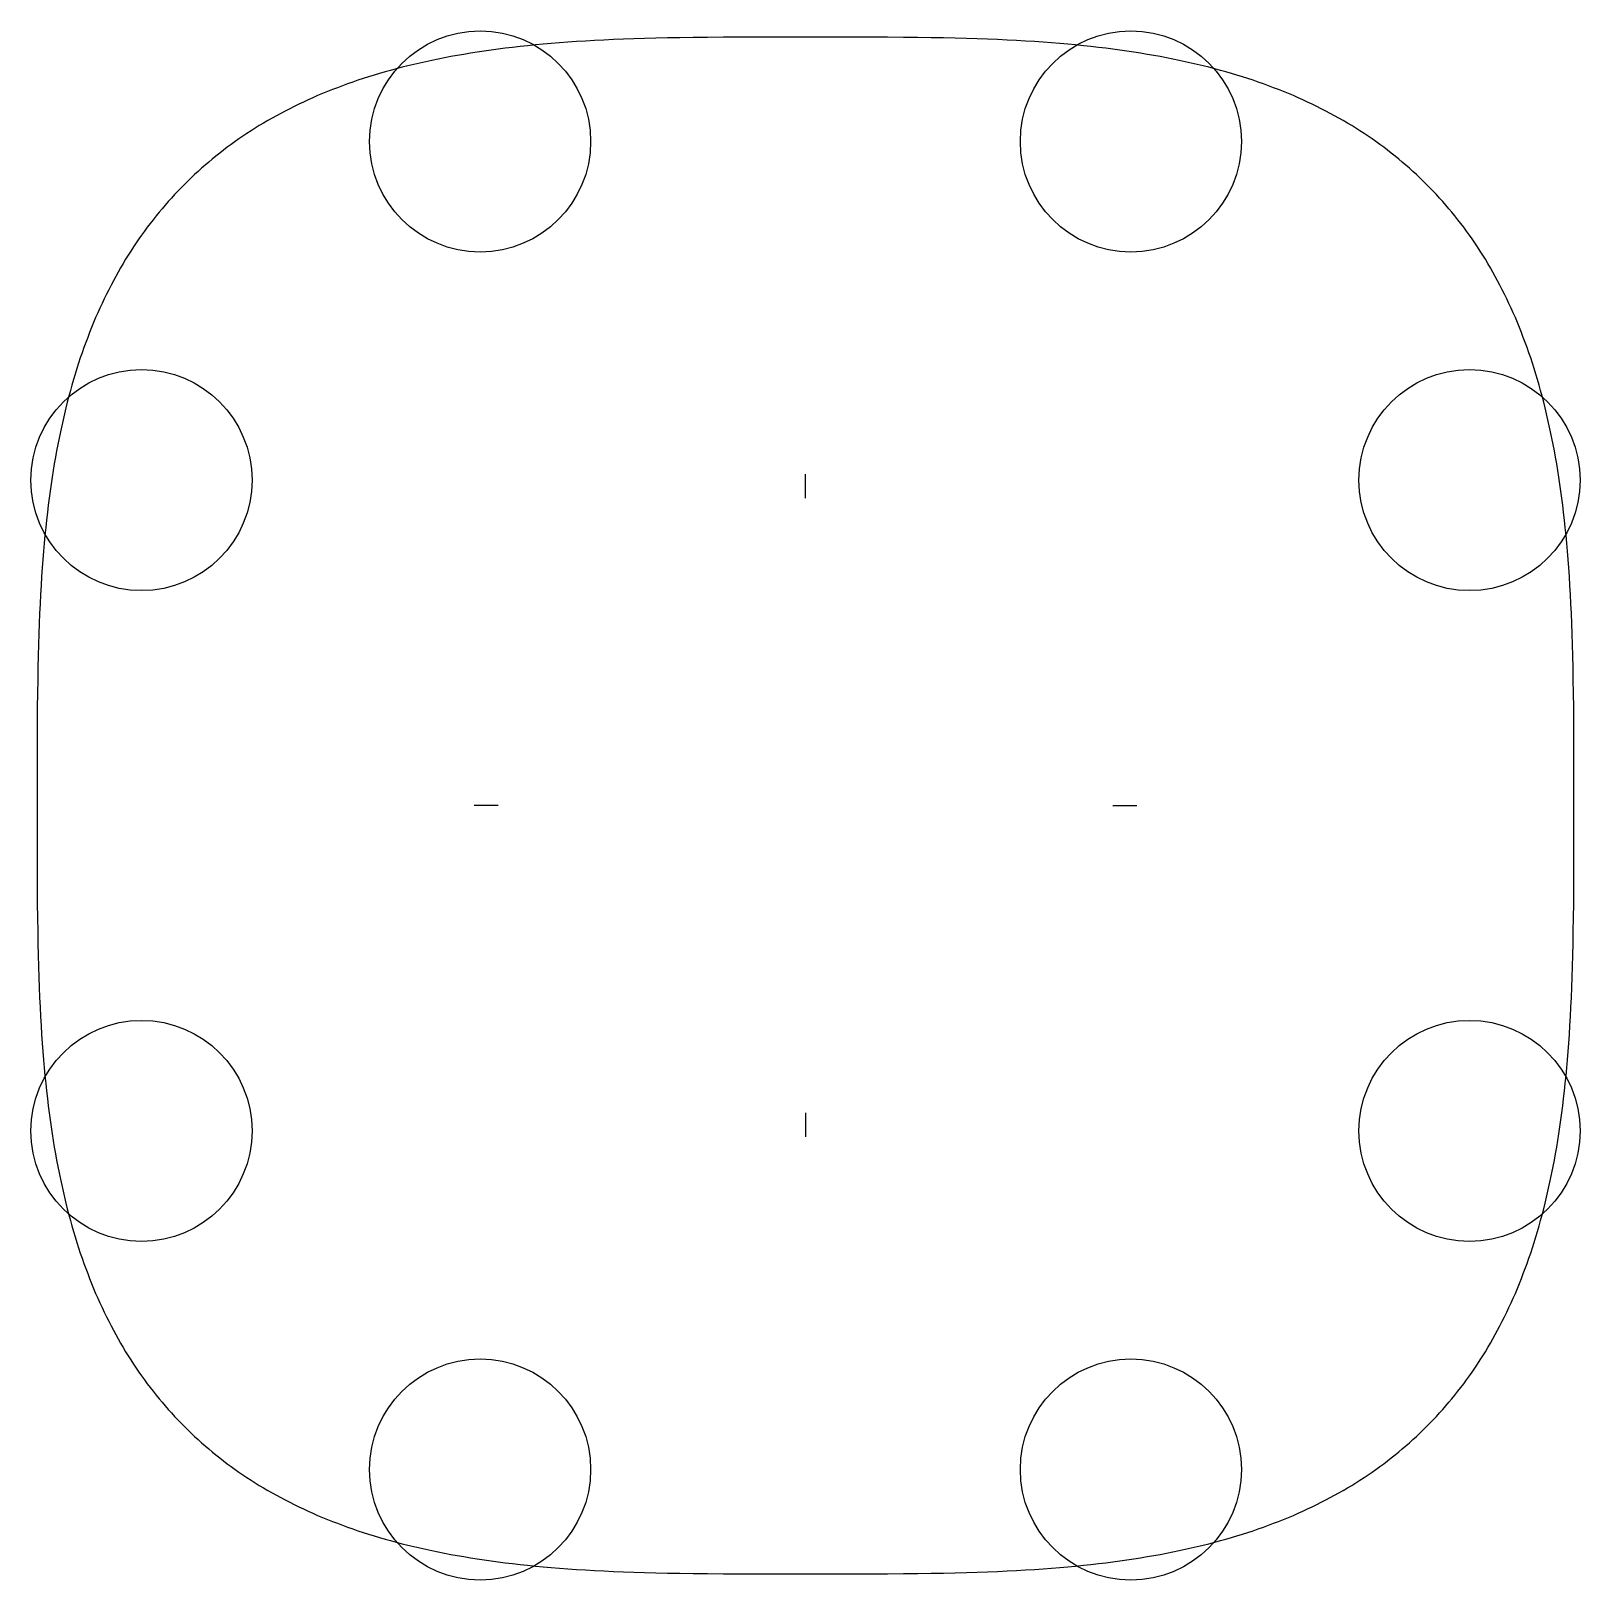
# Model space of a CAD drawing. Header units: metres. Extents: x -84 to 84, y -84 to 84.
import ezdxf

# ---------------------------------------------------------------- set-up
doc = ezdxf.new("R2010")
doc.units = ezdxf.units.M

msp = doc.modelspace()

# ---------------------------------------------------------------- linework, layer by layer
at = {"layer": 'ATTACH'}
for centre in [(-35.3304, 72.101), (35.3304, 72.101), (-72.1004, 35.3338), (72.1004, 35.3338), (-72.1004, -35.3338), (72.1004, -35.3338), (-35.3304, -72.101), (35.3304, -72.101)]:
    msp.add_circle(centre, 12, dxfattribs=at)
at = {"layer": 'OUTLINE'}
for p, q in [((-30.1703, 82.4972), (-30.9944, 82.4093)), ((-29.3304, 82.5812), (-30.1703, 82.4972)), ((-28.4738, 82.6613), (-29.3304, 82.5812)), ((-27.5992, 82.7374), (-28.4738, 82.6613)), ((-26.7056, 82.8097), (-27.5992, 82.7374)), ((-25.7914, 82.878), (-26.7056, 82.8097)), ((-24.8552, 82.9424), (-25.7914, 82.878)), ((-23.8951, 83.003), (-24.8552, 82.9424)), ((-22.909, 83.0596), (-23.8951, 83.003)), ((-21.8944, 83.1123), (-22.909, 83.0596)), ((-20.8482, 83.1611), (-21.8944, 83.1123)), ((-19.767, 83.206), (-20.8482, 83.1611)), ((-18.6462, 83.2469), (-19.767, 83.206)), ((-17.4805, 83.284), (-18.6462, 83.2469)), ((-16.2629, 83.3172), (-17.4805, 83.284)), ((-14.9842, 83.3465), (-16.2629, 83.3172)), ((-13.6321, 83.3718), (-14.9842, 83.3465)), ((-12.1891, 83.3933), (-13.6321, 83.3718)), ((-10.6289, 83.4109), (-12.1891, 83.3933)), ((-8.9081, 83.4245), (-10.6289, 83.4109)), ((-6.9448, 83.4343), (-8.9081, 83.4245)), ((-4.5373, 83.4401), (-6.9448, 83.4343)), ((0, 83.4421), (-4.5373, 83.4401)), ((4.5373, 83.4401), (0, 83.4421)), ((6.9448, 83.4343), (4.5373, 83.4401)), ((8.9081, 83.4245), (6.9448, 83.4343)), ((10.6289, 83.4109), (8.9081, 83.4245)), ((12.1891, 83.3933), (10.6289, 83.4109)), ((13.6321, 83.3718), (12.1891, 83.3933)), ((14.9842, 83.3465), (13.6321, 83.3718)), ((16.2629, 83.3172), (14.9842, 83.3465)), ((17.4805, 83.284), (16.2629, 83.3172)), ((18.6462, 83.2469), (17.4805, 83.284)), ((19.767, 83.206), (18.6462, 83.2469)), ((20.8482, 83.1611), (19.767, 83.206)), ((21.8944, 83.1123), (20.8482, 83.1611)), ((22.909, 83.0596), (21.8944, 83.1123)), ((23.8951, 83.003), (22.909, 83.0596)), ((24.8552, 82.9424), (23.8951, 83.003)), ((25.7914, 82.878), (24.8552, 82.9424)), ((26.7056, 82.8097), (25.7914, 82.878)), ((27.5992, 82.7374), (26.7056, 82.8097)), ((28.4738, 82.6613), (27.5992, 82.7374)), ((29.3304, 82.5812), (28.4738, 82.6613)), ((30.1703, 82.4972), (29.3304, 82.5812)), ((30.9944, 82.4093), (30.1703, 82.4972)), ((-41.2313, 80.7669), (-41.8875, 80.6201)), ((-40.5666, 80.9098), (-41.2313, 80.7669)), ((-39.893, 81.0487), (-40.5666, 80.9098)), ((-39.2103, 81.1837), (-39.893, 81.0487)), ((-38.5183, 81.3147), (-39.2103, 81.1837)), ((-37.8164, 81.4419), (-38.5183, 81.3147)), ((-37.1046, 81.5651), (-37.8164, 81.4419)), ((-36.3822, 81.6843), (-37.1046, 81.5651)), ((-35.649, 81.7997), (-36.3822, 81.6843)), ((-34.9046, 81.9111), (-35.649, 81.7997)), ((-34.1483, 82.0186), (-34.9046, 81.9111)), ((-33.3798, 82.1221), (-34.1483, 82.0186)), ((-32.5984, 82.2218), (-33.3798, 82.1221)), ((-31.8035, 82.3175), (-32.5984, 82.2218)), ((-30.9944, 82.4093), (-31.8035, 82.3175)), ((31.8035, 82.3175), (30.9944, 82.4093)), ((32.5984, 82.2218), (31.8035, 82.3175)), ((33.3798, 82.1221), (32.5984, 82.2218)), ((34.1483, 82.0186), (33.3798, 82.1221)), ((34.9046, 81.9111), (34.1483, 82.0186)), ((35.649, 81.7997), (34.9046, 81.9111)), ((36.3822, 81.6843), (35.649, 81.7997)), ((37.1046, 81.5651), (36.3822, 81.6843)), ((37.8164, 81.4419), (37.1046, 81.5651)), ((38.5183, 81.3147), (37.8164, 81.4419)), ((39.2103, 81.1837), (38.5183, 81.3147)), ((39.893, 81.0487), (39.2103, 81.1837)), ((40.5666, 80.9098), (39.893, 81.0487)), ((41.2313, 80.7669), (40.5666, 80.9098)), ((41.8875, 80.6201), (41.2313, 80.7669)), ((-47.442, 79.1211), (-48.0234, 78.9348)), ((-46.8539, 79.3035), (-47.442, 79.1211)), ((-46.2589, 79.482), (-46.8539, 79.3035)), ((-45.6568, 79.6564), (-46.2589, 79.482)), ((-45.0476, 79.8269), (-45.6568, 79.6564)), ((-44.431, 79.9935), (-45.0476, 79.8269)), ((-43.8069, 80.1561), (-44.431, 79.9935)), ((-43.1751, 80.3147), (-43.8069, 80.1561)), ((-42.5353, 80.4694), (-43.1751, 80.3147)), ((-41.8875, 80.6201), (-42.5353, 80.4694)), ((42.5353, 80.4694), (41.8875, 80.6201)), ((43.1751, 80.3147), (42.5353, 80.4694)), ((43.8069, 80.1561), (43.1751, 80.3147)), ((44.431, 79.9935), (43.8069, 80.1561)), ((45.0476, 79.8269), (44.431, 79.9935)), ((45.6568, 79.6564), (45.0476, 79.8269)), ((46.2589, 79.482), (45.6568, 79.6564)), ((46.8539, 79.3035), (46.2589, 79.482)), ((47.442, 79.1211), (46.8539, 79.3035)), ((48.0234, 78.9348), (47.442, 79.1211)), ((-51.9143, 77.5188), (-52.4458, 77.3005)), ((-51.3769, 77.733), (-51.9143, 77.5188)), ((-50.8335, 77.9433), (-51.3769, 77.733)), ((-50.284, 78.1496), (-50.8335, 77.9433)), ((-49.7284, 78.3518), (-50.284, 78.1496)), ((-49.1665, 78.5501), (-49.7284, 78.3518)), ((-48.5982, 78.7445), (-49.1665, 78.5501)), ((-48.0234, 78.9348), (-48.5982, 78.7445)), ((48.5982, 78.7445), (48.0234, 78.9348)), ((49.1665, 78.5501), (48.5982, 78.7445)), ((49.7284, 78.3518), (49.1665, 78.5501)), ((50.284, 78.1496), (49.7284, 78.3518)), ((50.8335, 77.9433), (50.284, 78.1496)), ((51.3769, 77.733), (50.8335, 77.9433)), ((51.9143, 77.5188), (51.3769, 77.733)), ((52.4458, 77.3005), (51.9143, 77.5188)), ((-55.5159, 75.9065), (-56.0084, 75.66)), ((-55.018, 76.1489), (-55.5159, 75.9065)), ((-54.5147, 76.3873), (-55.018, 76.1489)), ((-54.0059, 76.6216), (-54.5147, 76.3873)), ((-53.4916, 76.8519), (-54.0059, 76.6216)), ((-52.9716, 77.0782), (-53.4916, 76.8519)), ((-52.4458, 77.3005), (-52.9716, 77.0782)), ((52.9716, 77.0782), (52.4458, 77.3005)), ((53.4916, 76.8519), (52.9716, 77.0782)), ((54.0059, 76.6216), (53.4916, 76.8519)), ((54.5147, 76.3873), (54.0059, 76.6216)), ((55.018, 76.1489), (54.5147, 76.3873)), ((55.5159, 75.9065), (55.018, 76.1489)), ((56.0084, 75.66), (55.5159, 75.9065)), ((-58.8537, 74.096), (-59.3102, 73.821)), ((-58.3923, 74.3668), (-58.8537, 74.096)), ((-57.9258, 74.6336), (-58.3923, 74.3668)), ((-57.4542, 74.8963), (-57.9258, 74.6336)), ((-56.9775, 75.1549), (-57.4542, 74.8963)), ((-56.4956, 75.4095), (-56.9775, 75.1549)), ((-56.0084, 75.66), (-56.4956, 75.4095)), ((56.4956, 75.4095), (56.0084, 75.66)), ((56.9775, 75.1549), (56.4956, 75.4095)), ((57.4542, 74.8963), (56.9775, 75.1549)), ((57.9258, 74.6336), (57.4542, 74.8963)), ((58.3923, 74.3668), (57.9258, 74.6336)), ((58.8537, 74.096), (58.3923, 74.3668)), ((59.3102, 73.821), (58.8537, 74.096)), ((-61.5188, 72.3844), (-61.9461, 72.0846)), ((-61.0868, 72.68), (-61.5188, 72.3844)), ((-60.6499, 72.9714), (-61.0868, 72.68)), ((-60.2082, 73.2587), (-60.6499, 72.9714)), ((-59.7616, 73.5419), (-60.2082, 73.2587)), ((-59.3102, 73.821), (-59.7616, 73.5419)), ((59.7616, 73.5419), (59.3102, 73.821)), ((60.2082, 73.2587), (59.7616, 73.5419)), ((60.6499, 72.9714), (60.2082, 73.2587)), ((61.0868, 72.68), (60.6499, 72.9714)), ((61.5188, 72.3844), (61.0868, 72.68)), ((61.9461, 72.0846), (61.5188, 72.3844)), ((-63.6083, 70.8439), (-64.0123, 70.5232)), ((-63.1997, 71.1603), (-63.6083, 70.8439)), ((-62.7865, 71.4726), (-63.1997, 71.1603)), ((-62.3687, 71.7807), (-62.7865, 71.4726)), ((-61.9461, 72.0846), (-62.3687, 71.7807)), ((62.3687, 71.7807), (61.9461, 72.0846)), ((62.7865, 71.4726), (62.3687, 71.7807)), ((63.1997, 71.1603), (62.7865, 71.4726)), ((63.6083, 70.8439), (63.1997, 71.1603)), ((64.0123, 70.5232), (63.6083, 70.8439)), ((-65.5826, 69.198), (-65.964, 68.856)), ((-65.1968, 69.5357), (-65.5826, 69.198)), ((-64.8065, 69.8691), (-65.1968, 69.5357)), ((-64.4117, 70.1982), (-64.8065, 69.8691)), ((-64.0123, 70.5232), (-64.4117, 70.1982)), ((64.4117, 70.1982), (64.0123, 70.5232)), ((64.8065, 69.8691), (64.4117, 70.1982)), ((65.1968, 69.5357), (64.8065, 69.8691)), ((65.5826, 69.198), (65.1968, 69.5357)), ((65.964, 68.856), (65.5826, 69.198)), ((-67.445, 67.445), (-67.8042, 67.0813)), ((-67.0813, 67.8042), (-67.445, 67.445)), ((-66.7133, 68.1592), (-67.0813, 67.8042)), ((-66.3408, 68.5098), (-66.7133, 68.1592)), ((-65.964, 68.856), (-66.3408, 68.5098)), ((66.3408, 68.5098), (65.964, 68.856)), ((66.7133, 68.1592), (66.3408, 68.5098)), ((67.0813, 67.8042), (66.7133, 68.1592)), ((67.445, 67.445), (67.0813, 67.8042)), ((67.8042, 67.0813), (67.445, 67.445)), ((-68.856, 65.964), (-69.198, 65.5826)), ((-68.5098, 66.3408), (-68.856, 65.964)), ((-68.1592, 66.7133), (-68.5098, 66.3408)), ((-67.8042, 67.0813), (-68.1592, 66.7133)), ((68.1592, 66.7133), (67.8042, 67.0813)), ((68.5098, 66.3408), (68.1592, 66.7133)), ((68.856, 65.964), (68.5098, 66.3408)), ((69.198, 65.5826), (68.856, 65.964)), ((-70.5232, 64.0123), (-70.8439, 63.6083)), ((-70.1982, 64.4117), (-70.5232, 64.0123)), ((-69.8691, 64.8065), (-70.1982, 64.4117)), ((-69.5357, 65.1968), (-69.8691, 64.8065)), ((-69.198, 65.5826), (-69.5357, 65.1968)), ((69.5357, 65.1968), (69.198, 65.5826)), ((69.8691, 64.8065), (69.5357, 65.1968)), ((70.1982, 64.4117), (69.8691, 64.8065)), ((70.5232, 64.0123), (70.1982, 64.4117)), ((70.8439, 63.6083), (70.5232, 64.0123)), ((-71.7807, 62.3687), (-72.0846, 61.9461)), ((-71.4726, 62.7865), (-71.7807, 62.3687)), ((-71.1603, 63.1997), (-71.4726, 62.7865)), ((-70.8439, 63.6083), (-71.1603, 63.1997)), ((71.1603, 63.1997), (70.8439, 63.6083)), ((71.4726, 62.7865), (71.1603, 63.1997)), ((71.7807, 62.3687), (71.4726, 62.7865)), ((72.0846, 61.9461), (71.7807, 62.3687)), ((-72.9714, 60.6499), (-73.2587, 60.2082)), ((-72.68, 61.0868), (-72.9714, 60.6499)), ((-72.3844, 61.5188), (-72.68, 61.0868)), ((-72.0846, 61.9461), (-72.3844, 61.5188)), ((72.3844, 61.5188), (72.0846, 61.9461)), ((72.68, 61.0868), (72.3844, 61.5188)), ((72.9714, 60.6499), (72.68, 61.0868)), ((73.2587, 60.2082), (72.9714, 60.6499)), ((-73.821, 59.3102), (-74.096, 58.8537)), ((-73.5419, 59.7616), (-73.821, 59.3102)), ((-73.2587, 60.2082), (-73.5419, 59.7616)), ((73.5419, 59.7616), (73.2587, 60.2082)), ((73.821, 59.3102), (73.5419, 59.7616)), ((74.096, 58.8537), (73.821, 59.3102)), ((-74.8963, 57.4542), (-75.1549, 56.9775)), ((-74.6336, 57.9258), (-74.8963, 57.4542)), ((-74.3668, 58.3923), (-74.6336, 57.9258)), ((-74.096, 58.8537), (-74.3668, 58.3923)), ((74.3668, 58.3923), (74.096, 58.8537)), ((74.6336, 57.9258), (74.3668, 58.3923)), ((74.8963, 57.4542), (74.6336, 57.9258)), ((75.1549, 56.9775), (74.8963, 57.4542)), ((-75.9065, 55.5159), (-76.1489, 55.018)), ((-75.66, 56.0084), (-75.9065, 55.5159)), ((-75.4095, 56.4956), (-75.66, 56.0084)), ((-75.1549, 56.9775), (-75.4095, 56.4956)), ((75.4095, 56.4956), (75.1549, 56.9775)), ((75.66, 56.0084), (75.4095, 56.4956)), ((75.9065, 55.5159), (75.66, 56.0084)), ((76.1489, 55.018), (75.9065, 55.5159)), ((-76.6216, 54.0059), (-76.8519, 53.4916)), ((-76.3873, 54.5147), (-76.6216, 54.0059)), ((-76.1489, 55.018), (-76.3873, 54.5147)), ((76.3873, 54.5147), (76.1489, 55.018)), ((76.6216, 54.0059), (76.3873, 54.5147)), ((76.8519, 53.4916), (76.6216, 54.0059)), ((-77.3005, 52.4458), (-77.5188, 51.9143)), ((-77.0782, 52.9716), (-77.3005, 52.4458)), ((-76.8519, 53.4916), (-77.0782, 52.9716)), ((77.0782, 52.9716), (76.8519, 53.4916)), ((77.3005, 52.4458), (77.0782, 52.9716)), ((77.5188, 51.9143), (77.3005, 52.4458)), ((-77.9433, 50.8335), (-78.1496, 50.284)), ((-77.733, 51.3769), (-77.9433, 50.8335)), ((-77.5188, 51.9143), (-77.733, 51.3769)), ((77.733, 51.3769), (77.5188, 51.9143)), ((77.9433, 50.8335), (77.733, 51.3769)), ((78.1496, 50.284), (77.9433, 50.8335)), ((-78.5501, 49.1665), (-78.7445, 48.5982)), ((-78.3518, 49.7284), (-78.5501, 49.1665)), ((-78.1496, 50.284), (-78.3518, 49.7284)), ((78.3518, 49.7284), (78.1496, 50.284)), ((78.5501, 49.1665), (78.3518, 49.7284)), ((78.7445, 48.5982), (78.5501, 49.1665)), ((-79.1211, 47.442), (-79.3035, 46.8539)), ((-78.9348, 48.0234), (-79.1211, 47.442)), ((-78.7445, 48.5982), (-78.9348, 48.0234)), ((78.9348, 48.0234), (78.7445, 48.5982)), ((79.1211, 47.442), (78.9348, 48.0234)), ((79.3035, 46.8539), (79.1211, 47.442)), ((-79.6564, 45.6568), (-79.8269, 45.0476)), ((-79.482, 46.2589), (-79.6564, 45.6568)), ((-79.3035, 46.8539), (-79.482, 46.2589)), ((79.482, 46.2589), (79.3035, 46.8539)), ((79.6564, 45.6568), (79.482, 46.2589)), ((79.8269, 45.0476), (79.6564, 45.6568)), ((-80.1561, 43.8069), (-80.3147, 43.1751)), ((-79.9935, 44.431), (-80.1561, 43.8069)), ((-79.8269, 45.0476), (-79.9935, 44.431)), ((79.9935, 44.431), (79.8269, 45.0476)), ((80.1561, 43.8069), (79.9935, 44.431)), ((80.3147, 43.1751), (80.1561, 43.8069)), ((-80.4694, 42.5353), (-80.6201, 41.8875)), ((-80.3147, 43.1751), (-80.4694, 42.5353)), ((80.4694, 42.5353), (80.3147, 43.1751)), ((80.6201, 41.8875), (80.4694, 42.5353)), ((-80.9098, 40.5666), (-81.0487, 39.893)), ((-80.7669, 41.2313), (-80.9098, 40.5666)), ((-80.6201, 41.8875), (-80.7669, 41.2313)), ((80.7669, 41.2313), (80.6201, 41.8875)), ((80.9098, 40.5666), (80.7669, 41.2313)), ((81.0487, 39.893), (80.9098, 40.5666)), ((-81.1837, 39.2103), (-81.3147, 38.5183)), ((-81.0487, 39.893), (-81.1837, 39.2103)), ((81.1837, 39.2103), (81.0487, 39.893)), ((81.3147, 38.5183), (81.1837, 39.2103)), ((-81.5651, 37.1046), (-81.6843, 36.3822)), ((-81.4419, 37.8164), (-81.5651, 37.1046)), ((-81.3147, 38.5183), (-81.4419, 37.8164)), ((81.4419, 37.8164), (81.3147, 38.5183)), ((81.5651, 37.1046), (81.4419, 37.8164)), ((81.6843, 36.3822), (81.5651, 37.1046)), ((-81.7997, 35.649), (-81.9111, 34.9046)), ((-81.6843, 36.3822), (-81.7997, 35.649)), ((81.7997, 35.649), (81.6843, 36.3822)), ((81.9111, 34.9046), (81.7997, 35.649)), ((-82.0186, 34.1483), (-82.1221, 33.3798)), ((-81.9111, 34.9046), (-82.0186, 34.1483)), ((82.0186, 34.1483), (81.9111, 34.9046)), ((82.1221, 33.3798), (82.0186, 34.1483)), ((-82.2218, 32.5984), (-82.3175, 31.8035)), ((-82.1221, 33.3798), (-82.2218, 32.5984)), ((82.2218, 32.5984), (82.1221, 33.3798)), ((82.3175, 31.8035), (82.2218, 32.5984)), ((-82.4093, 30.9944), (-82.4972, 30.1703)), ((-82.3175, 31.8035), (-82.4093, 30.9944)), ((82.4093, 30.9944), (82.3175, 31.8035)), ((82.4972, 30.1703), (82.4093, 30.9944)), ((-82.5812, 29.3304), (-82.6613, 28.4738)), ((-82.4972, 30.1703), (-82.5812, 29.3304)), ((82.5812, 29.3304), (82.4972, 30.1703)), ((82.6613, 28.4738), (82.5812, 29.3304)), ((-82.7374, 27.5992), (-82.8097, 26.7056)), ((-82.6613, 28.4738), (-82.7374, 27.5992)), ((82.7374, 27.5992), (82.6613, 28.4738)), ((82.8097, 26.7056), (82.7374, 27.5992)), ((-82.878, 25.7914), (-82.9424, 24.8552)), ((-82.8097, 26.7056), (-82.878, 25.7914)), ((82.878, 25.7914), (82.8097, 26.7056)), ((82.9424, 24.8552), (82.878, 25.7914)), ((-83.003, 23.8951), (-83.0596, 22.909)), ((-82.9424, 24.8552), (-83.003, 23.8951)), ((83.003, 23.8951), (82.9424, 24.8552)), ((83.0596, 22.909), (83.003, 23.8951)), ((-83.1123, 21.8944), (-83.1611, 20.8482)), ((-83.0596, 22.909), (-83.1123, 21.8944)), ((83.1123, 21.8944), (83.0596, 22.909)), ((83.1611, 20.8482), (83.1123, 21.8944)), ((-83.1611, 20.8482), (-83.206, 19.767)), ((83.206, 19.767), (83.1611, 20.8482)), ((-83.2469, 18.6462), (-83.284, 17.4805)), ((-83.206, 19.767), (-83.2469, 18.6462)), ((83.2469, 18.6462), (83.206, 19.767)), ((83.284, 17.4805), (83.2469, 18.6462)), ((-83.284, 17.4805), (-83.3172, 16.2629)), ((83.3172, 16.2629), (83.284, 17.4805)), ((-83.3172, 16.2629), (-83.3465, 14.9842)), ((83.3465, 14.9842), (83.3172, 16.2629)), ((-83.3718, 13.6321), (-83.3933, 12.1891)), ((-83.3465, 14.9842), (-83.3718, 13.6321)), ((83.3718, 13.6321), (83.3465, 14.9842)), ((83.3933, 12.1891), (83.3718, 13.6321)), ((-83.3933, 12.1891), (-83.4109, 10.6289)), ((83.4109, 10.6289), (83.3933, 12.1891)), ((-83.4109, 10.6289), (-83.4245, 8.9081)), ((83.4245, 8.9081), (83.4109, 10.6289)), ((-83.4245, 8.9081), (-83.4343, 6.9448)), ((83.4343, 6.9448), (83.4245, 8.9081)), ((-83.4343, 6.9448), (-83.4401, 4.5373)), ((83.4401, 4.5373), (83.4343, 6.9448)), ((-83.4401, 4.5373), (-83.4421, 0)), ((83.4421, 0), (83.4401, 4.5373)), ((-83.4421, 0), (-83.4401, -4.5373)), ((83.4401, -4.5373), (83.4421, 0)), ((-83.4401, -4.5373), (-83.4343, -6.9448)), ((83.4343, -6.9448), (83.4401, -4.5373)), ((-83.4343, -6.9448), (-83.4245, -8.9081)), ((83.4245, -8.9081), (83.4343, -6.9448)), ((-83.4245, -8.9081), (-83.4109, -10.6289)), ((83.4109, -10.6289), (83.4245, -8.9081)), ((-83.4109, -10.6289), (-83.3933, -12.1891)), ((83.3933, -12.1891), (83.4109, -10.6289)), ((-83.3933, -12.1891), (-83.3718, -13.6321)), ((83.3718, -13.6321), (83.3933, -12.1891)), ((-83.3718, -13.6321), (-83.3465, -14.9842)), ((-83.3465, -14.9842), (-83.3172, -16.2629)), ((83.3172, -16.2629), (83.3465, -14.9842)), ((83.3465, -14.9842), (83.3718, -13.6321)), ((-83.3172, -16.2629), (-83.284, -17.4805)), ((83.284, -17.4805), (83.3172, -16.2629)), ((-83.284, -17.4805), (-83.2469, -18.6462)), ((83.2469, -18.6462), (83.284, -17.4805)), ((-83.2469, -18.6462), (-83.206, -19.767)), ((-83.206, -19.767), (-83.1611, -20.8482)), ((83.1611, -20.8482), (83.206, -19.767)), ((83.206, -19.767), (83.2469, -18.6462)), ((-83.1611, -20.8482), (-83.1123, -21.8944)), ((83.1123, -21.8944), (83.1611, -20.8482)), ((-83.1123, -21.8944), (-83.0596, -22.909)), ((-83.0596, -22.909), (-83.003, -23.8951)), ((83.003, -23.8951), (83.0596, -22.909)), ((83.0596, -22.909), (83.1123, -21.8944)), ((-83.003, -23.8951), (-82.9424, -24.8552)), ((-82.9424, -24.8552), (-82.878, -25.7914)), ((82.878, -25.7914), (82.9424, -24.8552)), ((82.9424, -24.8552), (83.003, -23.8951)), ((-82.878, -25.7914), (-82.8097, -26.7056)), ((-82.8097, -26.7056), (-82.7374, -27.5992)), ((82.7374, -27.5992), (82.8097, -26.7056)), ((82.8097, -26.7056), (82.878, -25.7914)), ((-82.7374, -27.5992), (-82.6613, -28.4738)), ((-82.6613, -28.4738), (-82.5812, -29.3304)), ((82.5812, -29.3304), (82.6613, -28.4738)), ((82.6613, -28.4738), (82.7374, -27.5992)), ((-82.5812, -29.3304), (-82.4972, -30.1703)), ((-82.4972, -30.1703), (-82.4093, -30.9944)), ((82.4093, -30.9944), (82.4972, -30.1703)), ((82.4972, -30.1703), (82.5812, -29.3304)), ((-82.4093, -30.9944), (-82.3175, -31.8035)), ((-82.3175, -31.8035), (-82.2218, -32.5984)), ((82.2218, -32.5984), (82.3175, -31.8035)), ((82.3175, -31.8035), (82.4093, -30.9944)), ((-82.2218, -32.5984), (-82.1221, -33.3798)), ((-82.1221, -33.3798), (-82.0186, -34.1483)), ((82.0186, -34.1483), (82.1221, -33.3798)), ((82.1221, -33.3798), (82.2218, -32.5984)), ((-82.0186, -34.1483), (-81.9111, -34.9046)), ((-81.9111, -34.9046), (-81.7997, -35.649)), ((81.7997, -35.649), (81.9111, -34.9046)), ((81.9111, -34.9046), (82.0186, -34.1483)), ((-81.7997, -35.649), (-81.6843, -36.3822)), ((-81.6843, -36.3822), (-81.5651, -37.1046)), ((81.5651, -37.1046), (81.6843, -36.3822)), ((81.6843, -36.3822), (81.7997, -35.649)), ((-81.5651, -37.1046), (-81.4419, -37.8164)), ((-81.4419, -37.8164), (-81.3147, -38.5183)), ((-81.3147, -38.5183), (-81.1837, -39.2103)), ((81.1837, -39.2103), (81.3147, -38.5183)), ((81.3147, -38.5183), (81.4419, -37.8164)), ((81.4419, -37.8164), (81.5651, -37.1046)), ((-81.1837, -39.2103), (-81.0487, -39.893)), ((-81.0487, -39.893), (-80.9098, -40.5666)), ((80.9098, -40.5666), (81.0487, -39.893)), ((81.0487, -39.893), (81.1837, -39.2103)), ((-80.9098, -40.5666), (-80.7669, -41.2313)), ((-80.7669, -41.2313), (-80.6201, -41.8875)), ((-80.6201, -41.8875), (-80.4694, -42.5353)), ((80.4694, -42.5353), (80.6201, -41.8875)), ((80.6201, -41.8875), (80.7669, -41.2313)), ((80.7669, -41.2313), (80.9098, -40.5666)), ((-80.4694, -42.5353), (-80.3147, -43.1751)), ((-80.3147, -43.1751), (-80.1561, -43.8069)), ((80.1561, -43.8069), (80.3147, -43.1751)), ((80.3147, -43.1751), (80.4694, -42.5353)), ((-80.1561, -43.8069), (-79.9935, -44.431)), ((-79.9935, -44.431), (-79.8269, -45.0476)), ((-79.8269, -45.0476), (-79.6564, -45.6568)), ((79.6564, -45.6568), (79.8269, -45.0476)), ((79.8269, -45.0476), (79.9935, -44.431)), ((79.9935, -44.431), (80.1561, -43.8069)), ((-79.6564, -45.6568), (-79.482, -46.2589)), ((-79.482, -46.2589), (-79.3035, -46.8539)), ((-79.3035, -46.8539), (-79.1211, -47.442)), ((79.1211, -47.442), (79.3035, -46.8539)), ((79.3035, -46.8539), (79.482, -46.2589)), ((79.482, -46.2589), (79.6564, -45.6568)), ((-79.1211, -47.442), (-78.9348, -48.0234)), ((-78.9348, -48.0234), (-78.7445, -48.5982)), ((-78.7445, -48.5982), (-78.5501, -49.1665)), ((78.5501, -49.1665), (78.7445, -48.5982)), ((78.7445, -48.5982), (78.9348, -48.0234)), ((78.9348, -48.0234), (79.1211, -47.442)), ((-78.5501, -49.1665), (-78.3518, -49.7284)), ((-78.3518, -49.7284), (-78.1496, -50.284)), ((-78.1496, -50.284), (-77.9433, -50.8335)), ((77.9433, -50.8335), (78.1496, -50.284)), ((78.1496, -50.284), (78.3518, -49.7284)), ((78.3518, -49.7284), (78.5501, -49.1665)), ((-77.9433, -50.8335), (-77.733, -51.3769)), ((-77.733, -51.3769), (-77.5188, -51.9143)), ((-77.5188, -51.9143), (-77.3005, -52.4458)), ((77.3005, -52.4458), (77.5188, -51.9143)), ((77.5188, -51.9143), (77.733, -51.3769)), ((77.733, -51.3769), (77.9433, -50.8335)), ((-77.3005, -52.4458), (-77.0782, -52.9716)), ((-77.0782, -52.9716), (-76.8519, -53.4916)), ((-76.8519, -53.4916), (-76.6216, -54.0059)), ((76.6216, -54.0059), (76.8519, -53.4916)), ((76.8519, -53.4916), (77.0782, -52.9716)), ((77.0782, -52.9716), (77.3005, -52.4458)), ((-76.6216, -54.0059), (-76.3873, -54.5147)), ((-76.3873, -54.5147), (-76.1489, -55.018)), ((-76.1489, -55.018), (-75.9065, -55.5159)), ((75.9065, -55.5159), (76.1489, -55.018)), ((76.1489, -55.018), (76.3873, -54.5147)), ((76.3873, -54.5147), (76.6216, -54.0059)), ((-75.9065, -55.5159), (-75.66, -56.0084)), ((-75.66, -56.0084), (-75.4095, -56.4956)), ((-75.4095, -56.4956), (-75.1549, -56.9775)), ((-75.1549, -56.9775), (-74.8963, -57.4542)), ((74.8963, -57.4542), (75.1549, -56.9775)), ((75.1549, -56.9775), (75.4095, -56.4956)), ((75.4095, -56.4956), (75.66, -56.0084)), ((75.66, -56.0084), (75.9065, -55.5159)), ((-74.8963, -57.4542), (-74.6336, -57.9258)), ((-74.6336, -57.9258), (-74.3668, -58.3923)), ((-74.3668, -58.3923), (-74.096, -58.8537)), ((-74.096, -58.8537), (-73.821, -59.3102)), ((73.821, -59.3102), (74.096, -58.8537)), ((74.096, -58.8537), (74.3668, -58.3923)), ((74.3668, -58.3923), (74.6336, -57.9258)), ((74.6336, -57.9258), (74.8963, -57.4542)), ((-73.821, -59.3102), (-73.5419, -59.7616)), ((-73.5419, -59.7616), (-73.2587, -60.2082)), ((-73.2587, -60.2082), (-72.9714, -60.6499)), ((72.9714, -60.6499), (73.2587, -60.2082)), ((73.2587, -60.2082), (73.5419, -59.7616)), ((73.5419, -59.7616), (73.821, -59.3102)), ((-72.9714, -60.6499), (-72.68, -61.0868)), ((-72.68, -61.0868), (-72.3844, -61.5188)), ((-72.3844, -61.5188), (-72.0846, -61.9461)), ((-72.0846, -61.9461), (-71.7807, -62.3687)), ((71.7807, -62.3687), (72.0846, -61.9461)), ((72.0846, -61.9461), (72.3844, -61.5188)), ((72.3844, -61.5188), (72.68, -61.0868)), ((72.68, -61.0868), (72.9714, -60.6499)), ((-71.7807, -62.3687), (-71.4726, -62.7865)), ((-71.4726, -62.7865), (-71.1603, -63.1997)), ((-71.1603, -63.1997), (-70.8439, -63.6083)), ((-70.8439, -63.6083), (-70.5232, -64.0123)), ((70.5232, -64.0123), (70.8439, -63.6083)), ((70.8439, -63.6083), (71.1603, -63.1997)), ((71.1603, -63.1997), (71.4726, -62.7865)), ((71.4726, -62.7865), (71.7807, -62.3687)), ((-70.5232, -64.0123), (-70.1982, -64.4117)), ((-70.1982, -64.4117), (-69.8691, -64.8065)), ((-69.8691, -64.8065), (-69.5357, -65.1968)), ((-69.5357, -65.1968), (-69.198, -65.5826)), ((-69.198, -65.5826), (-68.856, -65.964)), ((68.856, -65.964), (69.198, -65.5826)), ((69.198, -65.5826), (69.5357, -65.1968)), ((69.5357, -65.1968), (69.8691, -64.8065)), ((69.8691, -64.8065), (70.1982, -64.4117)), ((70.1982, -64.4117), (70.5232, -64.0123)), ((-68.856, -65.964), (-68.5098, -66.3408)), ((-68.5098, -66.3408), (-68.1592, -66.7133)), ((-68.1592, -66.7133), (-67.8042, -67.0813)), ((-67.8042, -67.0813), (-67.445, -67.445)), ((67.445, -67.445), (67.8042, -67.0813)), ((67.8042, -67.0813), (68.1592, -66.7133)), ((68.1592, -66.7133), (68.5098, -66.3408)), ((68.5098, -66.3408), (68.856, -65.964)), ((-67.445, -67.445), (-67.0813, -67.8042)), ((-67.0813, -67.8042), (-66.7133, -68.1592)), ((-66.7133, -68.1592), (-66.3408, -68.5098)), ((-66.3408, -68.5098), (-65.964, -68.856)), ((-65.964, -68.856), (-65.5826, -69.198)), ((65.5826, -69.198), (65.964, -68.856)), ((65.964, -68.856), (66.3408, -68.5098)), ((66.3408, -68.5098), (66.7133, -68.1592)), ((66.7133, -68.1592), (67.0813, -67.8042)), ((67.0813, -67.8042), (67.445, -67.445)), ((-65.5826, -69.198), (-65.1968, -69.5357)), ((-65.1968, -69.5357), (-64.8065, -69.8691)), ((-64.8065, -69.8691), (-64.4117, -70.1982)), ((-64.4117, -70.1982), (-64.0123, -70.5232)), ((-64.0123, -70.5232), (-63.6083, -70.8439)), ((63.6083, -70.8439), (64.0123, -70.5232)), ((64.0123, -70.5232), (64.4117, -70.1982)), ((64.4117, -70.1982), (64.8065, -69.8691)), ((64.8065, -69.8691), (65.1968, -69.5357)), ((65.1968, -69.5357), (65.5826, -69.198)), ((-63.6083, -70.8439), (-63.1997, -71.1603)), ((-63.1997, -71.1603), (-62.7865, -71.4726)), ((-62.7865, -71.4726), (-62.3687, -71.7807)), ((-62.3687, -71.7807), (-61.9461, -72.0846)), ((-61.9461, -72.0846), (-61.5188, -72.3844)), ((61.5188, -72.3844), (61.9461, -72.0846)), ((61.9461, -72.0846), (62.3687, -71.7807)), ((62.3687, -71.7807), (62.7865, -71.4726)), ((62.7865, -71.4726), (63.1997, -71.1603)), ((63.1997, -71.1603), (63.6083, -70.8439)), ((-61.5188, -72.3844), (-61.0868, -72.68)), ((-61.0868, -72.68), (-60.6499, -72.9714)), ((-60.6499, -72.9714), (-60.2082, -73.2587)), ((-60.2082, -73.2587), (-59.7616, -73.5419)), ((-59.7616, -73.5419), (-59.3102, -73.821)), ((-59.3102, -73.821), (-58.8537, -74.096)), ((58.8537, -74.096), (59.3102, -73.821)), ((59.3102, -73.821), (59.7616, -73.5419)), ((59.7616, -73.5419), (60.2082, -73.2587)), ((60.2082, -73.2587), (60.6499, -72.9714)), ((60.6499, -72.9714), (61.0868, -72.68)), ((61.0868, -72.68), (61.5188, -72.3844)), ((-58.8537, -74.096), (-58.3923, -74.3668)), ((-58.3923, -74.3668), (-57.9258, -74.6336)), ((-57.9258, -74.6336), (-57.4542, -74.8963)), ((-57.4542, -74.8963), (-56.9775, -75.1549)), ((-56.9775, -75.1549), (-56.4956, -75.4095)), ((-56.4956, -75.4095), (-56.0084, -75.66)), ((-56.0084, -75.66), (-55.5159, -75.9065)), ((55.5159, -75.9065), (56.0084, -75.66)), ((56.0084, -75.66), (56.4956, -75.4095)), ((56.4956, -75.4095), (56.9775, -75.1549)), ((56.9775, -75.1549), (57.4542, -74.8963)), ((57.4542, -74.8963), (57.9258, -74.6336)), ((57.9258, -74.6336), (58.3923, -74.3668)), ((58.3923, -74.3668), (58.8537, -74.096)), ((-55.5159, -75.9065), (-55.018, -76.1489)), ((-55.018, -76.1489), (-54.5147, -76.3873)), ((-54.5147, -76.3873), (-54.0059, -76.6216)), ((-54.0059, -76.6216), (-53.4916, -76.8519)), ((-53.4916, -76.8519), (-52.9716, -77.0782)), ((-52.9716, -77.0782), (-52.4458, -77.3005)), ((-52.4458, -77.3005), (-51.9143, -77.5188)), ((51.9143, -77.5188), (52.4458, -77.3005)), ((52.4458, -77.3005), (52.9716, -77.0782)), ((52.9716, -77.0782), (53.4916, -76.8519)), ((53.4916, -76.8519), (54.0059, -76.6216)), ((54.0059, -76.6216), (54.5147, -76.3873)), ((54.5147, -76.3873), (55.018, -76.1489)), ((55.018, -76.1489), (55.5159, -75.9065)), ((-51.9143, -77.5188), (-51.3769, -77.733)), ((-51.3769, -77.733), (-50.8335, -77.9433)), ((-50.8335, -77.9433), (-50.284, -78.1496)), ((-50.284, -78.1496), (-49.7284, -78.3518)), ((-49.7284, -78.3518), (-49.1665, -78.5501)), ((-49.1665, -78.5501), (-48.5982, -78.7445)), ((-48.5982, -78.7445), (-48.0234, -78.9348)), ((-48.0234, -78.9348), (-47.442, -79.1211)), ((47.442, -79.1211), (48.0234, -78.9348)), ((48.0234, -78.9348), (48.5982, -78.7445)), ((48.5982, -78.7445), (49.1665, -78.5501)), ((49.1665, -78.5501), (49.7284, -78.3518)), ((49.7284, -78.3518), (50.284, -78.1496)), ((50.284, -78.1496), (50.8335, -77.9433)), ((50.8335, -77.9433), (51.3769, -77.733)), ((51.3769, -77.733), (51.9143, -77.5188)), ((-47.442, -79.1211), (-46.8539, -79.3035)), ((-46.8539, -79.3035), (-46.2589, -79.482)), ((-46.2589, -79.482), (-45.6568, -79.6564)), ((-45.6568, -79.6564), (-45.0476, -79.8269)), ((-45.0476, -79.8269), (-44.431, -79.9935)), ((-44.431, -79.9935), (-43.8069, -80.1561)), ((-43.8069, -80.1561), (-43.1751, -80.3147)), ((-43.1751, -80.3147), (-42.5353, -80.4694)), ((-42.5353, -80.4694), (-41.8875, -80.6201)), ((-41.8875, -80.6201), (-41.2313, -80.7669)), ((41.2313, -80.7669), (41.8875, -80.6201)), ((41.8875, -80.6201), (42.5353, -80.4694)), ((42.5353, -80.4694), (43.1751, -80.3147)), ((43.1751, -80.3147), (43.8069, -80.1561)), ((43.8069, -80.1561), (44.431, -79.9935)), ((44.431, -79.9935), (45.0476, -79.8269)), ((45.0476, -79.8269), (45.6568, -79.6564)), ((45.6568, -79.6564), (46.2589, -79.482)), ((46.2589, -79.482), (46.8539, -79.3035)), ((46.8539, -79.3035), (47.442, -79.1211)), ((-41.2313, -80.7669), (-40.5666, -80.9098)), ((-40.5666, -80.9098), (-39.893, -81.0487)), ((-39.893, -81.0487), (-39.2103, -81.1837)), ((-39.2103, -81.1837), (-38.5183, -81.3147)), ((-38.5183, -81.3147), (-37.8164, -81.4419)), ((-37.8164, -81.4419), (-37.1046, -81.5651)), ((-37.1046, -81.5651), (-36.3822, -81.6843)), ((-36.3822, -81.6843), (-35.649, -81.7997)), ((-35.649, -81.7997), (-34.9046, -81.9111)), ((-34.9046, -81.9111), (-34.1483, -82.0186)), ((-34.1483, -82.0186), (-33.3798, -82.1221)), ((-33.3798, -82.1221), (-32.5984, -82.2218)), ((-32.5984, -82.2218), (-31.8035, -82.3175)), ((-31.8035, -82.3175), (-30.9944, -82.4093)), ((-30.9944, -82.4093), (-30.1703, -82.4972)), ((30.1703, -82.4972), (30.9944, -82.4093)), ((30.9944, -82.4093), (31.8035, -82.3175)), ((31.8035, -82.3175), (32.5984, -82.2218)), ((32.5984, -82.2218), (33.3798, -82.1221)), ((33.3798, -82.1221), (34.1483, -82.0186)), ((34.1483, -82.0186), (34.9046, -81.9111)), ((34.9046, -81.9111), (35.649, -81.7997)), ((35.649, -81.7997), (36.3822, -81.6843)), ((36.3822, -81.6843), (37.1046, -81.5651)), ((37.1046, -81.5651), (37.8164, -81.4419)), ((37.8164, -81.4419), (38.5183, -81.3147)), ((38.5183, -81.3147), (39.2103, -81.1837)), ((39.2103, -81.1837), (39.893, -81.0487)), ((39.893, -81.0487), (40.5666, -80.9098)), ((40.5666, -80.9098), (41.2313, -80.7669)), ((-30.1703, -82.4972), (-29.3304, -82.5812)), ((-29.3304, -82.5812), (-28.4738, -82.6613)), ((-28.4738, -82.6613), (-27.5992, -82.7374)), ((-27.5992, -82.7374), (-26.7056, -82.8097)), ((-26.7056, -82.8097), (-25.7914, -82.878)), ((-25.7914, -82.878), (-24.8552, -82.9424)), ((-24.8552, -82.9424), (-23.8951, -83.003)), ((-23.8951, -83.003), (-22.909, -83.0596)), ((-22.909, -83.0596), (-21.8944, -83.1123)), ((-21.8944, -83.1123), (-20.8482, -83.1611)), ((-20.8482, -83.1611), (-19.767, -83.206)), ((-19.767, -83.206), (-18.6462, -83.2469)), ((-18.6462, -83.2469), (-17.4805, -83.284)), ((-17.4805, -83.284), (-16.2629, -83.3172)), ((-16.2629, -83.3172), (-14.9842, -83.3465)), ((-14.9842, -83.3465), (-13.6321, -83.3718)), ((-13.6321, -83.3718), (-12.1891, -83.3933)), ((-12.1891, -83.3933), (-10.6289, -83.4109)), ((-10.6289, -83.4109), (-8.9081, -83.4245)), ((-8.9081, -83.4245), (-6.9448, -83.4343)), ((-6.9448, -83.4343), (-4.5373, -83.4401)), ((-4.5373, -83.4401), (0, -83.4421)), ((0, -83.4421), (4.5373, -83.4401)), ((4.5373, -83.4401), (6.9448, -83.4343)), ((6.9448, -83.4343), (8.9081, -83.4245)), ((8.9081, -83.4245), (10.6289, -83.4109)), ((10.6289, -83.4109), (12.1891, -83.3933)), ((12.1891, -83.3933), (13.6321, -83.3718)), ((13.6321, -83.3718), (14.9842, -83.3465)), ((14.9842, -83.3465), (16.2629, -83.3172)), ((16.2629, -83.3172), (17.4805, -83.284)), ((17.4805, -83.284), (18.6462, -83.2469)), ((18.6462, -83.2469), (19.767, -83.206)), ((19.767, -83.206), (20.8482, -83.1611)), ((20.8482, -83.1611), (21.8944, -83.1123)), ((21.8944, -83.1123), (22.909, -83.0596)), ((22.909, -83.0596), (23.8951, -83.003)), ((23.8951, -83.003), (24.8552, -82.9424)), ((24.8552, -82.9424), (25.7914, -82.878)), ((25.7914, -82.878), (26.7056, -82.8097)), ((26.7056, -82.8097), (27.5992, -82.7374)), ((27.5992, -82.7374), (28.4738, -82.6613)), ((28.4738, -82.6613), (29.3304, -82.5812)), ((29.3304, -82.5812), (30.1703, -82.4972))]:
    msp.add_line(p, q, dxfattribs=at)
at = {"layer": 'SLITS'}
for p, q in [((0, 33.38), (0, 35.9642)), ((-33.38, 0), (-35.9642, 0)), ((33.38, 0), (35.9642, 0)), ((0, -33.38), (0, -35.9642))]:
    msp.add_line(p, q, dxfattribs=at)

doc.saveas('drawing.dxf')
